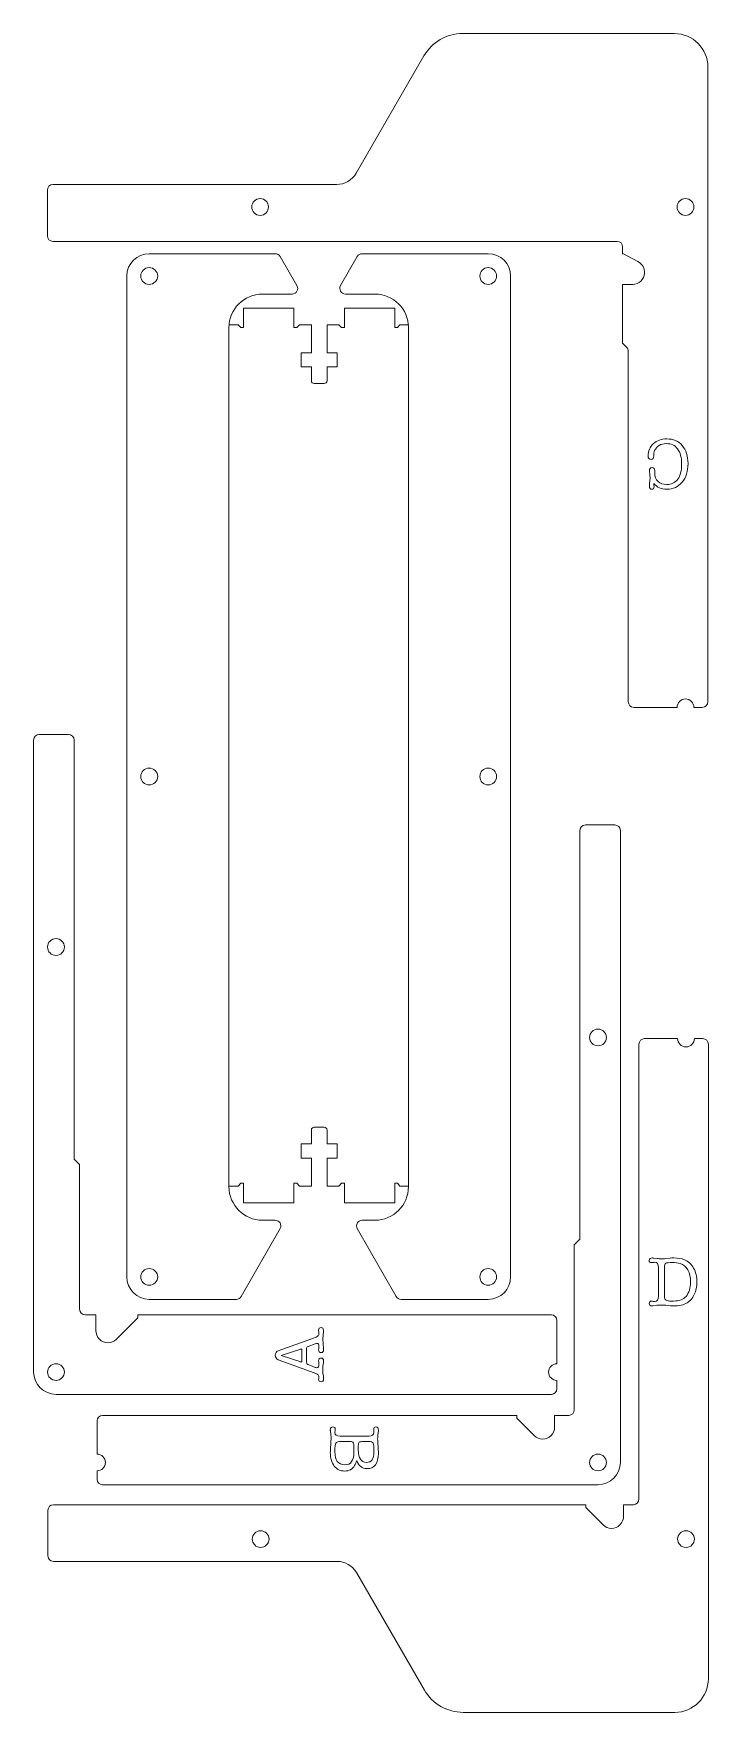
# Model space of a CAD drawing. Header units: inches. Extents: x -11.9 to 11.9, y -5.9 to 5.9.
# Drawn here: x -2.37 to 2.37, y -5.9 to 5.92 of the extents above; entities that cross this region are included whole.
import ezdxf

# ---------------------------------------------------------------- set-up
doc = ezdxf.new("R2010")
doc.units = ezdxf.units.IN
doc.header["$MEASUREMENT"] = 0
doc.layers.add('Artwork', color=7, linetype='Continuous')

msp = doc.modelspace()

# ---------------------------------------------------------------- linework, layer by layer
at = {"layer": 'Artwork', "lineweight": 5}
for points in [[(0.372, 5.763), (0.428, 5.861), (0.532, 5.921), (0.645, 5.921)], [(0.645, 5.921), (0.645, 5.921), (2.133, 5.921), (2.133, 5.921)], [(2.133, 5.921), (2.264, 5.921), (2.37, 5.815), (2.37, 5.685)], [(-0.105, 4.937), (-0.105, 4.937), (0.372, 5.763), (0.372, 5.763)], [(2.37, 5.685), (2.37, 5.685), (2.37, 1.216), (2.37, 1.216)], [(-2.276, 4.818), (-2.276, 4.84), (-2.259, 4.858), (-2.237, 4.858)], [(-2.237, 4.858), (-2.237, 4.858), (-0.242, 4.858), (-0.242, 4.858)], [(-0.242, 4.858), (-0.186, 4.858), (-0.134, 4.888), (-0.105, 4.937)], [(-2.276, 4.497), (-2.276, 4.497), (-2.276, 4.818), (-2.276, 4.818)], [(-2.237, 4.458), (-2.259, 4.458), (-2.276, 4.476), (-2.276, 4.497)], [(1.731, 4.458), (1.731, 4.458), (-2.237, 4.458), (-2.237, 4.458)], [(1.77, 4.419), (1.77, 4.44), (1.753, 4.458), (1.731, 4.458)], [(-1.56, 4.371), (-1.647, 4.371), (-1.717, 4.301), (-1.717, 4.214)], [(-0.673, 4.371), (-0.673, 4.371), (-1.56, 4.371), (-1.56, 4.371)], [(-0.639, 4.352), (-0.646, 4.364), (-0.659, 4.371), (-0.673, 4.371)], [(-0.521, 4.146), (-0.521, 4.146), (-0.639, 4.352), (-0.639, 4.352)], [(-0.214, 4.146), (-0.214, 4.146), (-0.096, 4.352), (-0.096, 4.352)], [(-0.096, 4.352), (-0.089, 4.364), (-0.076, 4.371), (-0.062, 4.371)], [(-0.062, 4.371), (-0.062, 4.371), (0.825, 4.371), (0.825, 4.371)], [(0.825, 4.371), (0.912, 4.371), (0.982, 4.301), (0.982, 4.214)], [(-1.717, 4.214), (-1.717, 4.214), (-1.717, -2.833), (-1.717, -2.833)], [(-0.555, 4.087), (-0.524, 4.087), (-0.505, 4.119), (-0.521, 4.146)], [(-0.18, 4.087), (-0.21, 4.087), (-0.229, 4.119), (-0.214, 4.146)], [(0.982, 4.214), (0.982, 4.214), (0.982, -2.833), (0.982, -2.833)], [(-0.999, 3.851), (-0.999, 3.981), (-0.893, 4.087), (-0.762, 4.087)], [(-0.762, 4.087), (-0.762, 4.087), (-0.555, 4.087), (-0.555, 4.087)], [(0.028, 4.087), (0.028, 4.087), (-0.18, 4.087), (-0.18, 4.087)], [(0.264, 3.851), (0.264, 3.981), (0.158, 4.087), (0.028, 4.087)], [(-0.999, -2.197), (-0.999, -2.197), (-0.999, 3.851), (-0.999, 3.851)], [(0.264, -2.197), (0.264, -2.197), (0.264, 3.851), (0.264, 3.851)], [(1.81, 3.684), (1.81, 3.694), (1.806, 3.704), (1.798, 3.712)], [(1.81, 1.216), (1.81, 1.216), (1.81, 3.684), (1.81, 3.684)], [(-0.419, 3.477), (-0.419, 3.466), (-0.411, 3.457), (-0.4, 3.457)], [(-0.4, 3.457), (-0.4, 3.457), (-0.329, 3.457), (-0.329, 3.457)], [(-0.329, 3.457), (-0.318, 3.457), (-0.309, 3.466), (-0.309, 3.477)], [(1.849, 1.177), (1.827, 1.177), (1.81, 1.194), (1.81, 1.216)], [(2.37, 1.216), (2.37, 1.194), (2.352, 1.177), (2.33, 1.177)], [(2.153, 1.177), (2.153, 1.177), (1.849, 1.177), (1.849, 1.177)], [(2.33, 1.177), (2.33, 1.177), (2.271, 1.177), (2.271, 1.177)], [(-2.373, 0.946), (-2.373, 0.968), (-2.355, 0.986), (-2.334, 0.986)], [(-2.373, -3.503), (-2.373, -3.503), (-2.373, 0.946), (-2.373, 0.946)], [(-2.334, 0.986), (-2.334, 0.986), (-2.128, 0.986), (-2.128, 0.986)], [(-2.128, 0.986), (-2.106, 0.986), (-2.088, 0.968), (-2.088, 0.946)], [(1.47, 0.31), (1.47, 0.332), (1.487, 0.349), (1.509, 0.349)], [(1.509, 0.349), (1.509, 0.349), (1.715, 0.349), (1.715, 0.349)], [(1.715, 0.349), (1.736, 0.349), (1.754, 0.332), (1.754, 0.31)], [(1.754, 0.31), (1.754, 0.31), (1.754, -4.139), (1.754, -4.139)], [(1.885, -1.195), (1.885, -1.173), (1.903, -1.155), (1.924, -1.155)], [(1.924, -1.155), (1.924, -1.155), (2.157, -1.155), (2.157, -1.155)], [(2.275, -1.155), (2.275, -1.155), (2.334, -1.155), (2.334, -1.155)], [(2.334, -1.155), (2.356, -1.155), (2.373, -1.173), (2.373, -1.195)], [(1.885, -4.397), (1.885, -4.397), (1.885, -1.195), (1.885, -1.195)], [(2.373, -1.195), (2.373, -1.195), (2.373, -5.663), (2.373, -5.663)], [(-0.4, -1.779), (-0.411, -1.779), (-0.419, -1.788), (-0.419, -1.799)], [(-0.329, -1.779), (-0.329, -1.779), (-0.4, -1.779), (-0.4, -1.779)], [(-0.309, -1.799), (-0.309, -1.788), (-0.318, -1.779), (-0.329, -1.779)], [(-0.762, -2.434), (-0.893, -2.434), (-0.999, -2.328), (-0.999, -2.197)], [(0.028, -2.434), (0.158, -2.434), (0.264, -2.328), (0.264, -2.197)], [(-0.673, -2.434), (-0.673, -2.434), (-0.762, -2.434), (-0.762, -2.434)], [(-0.639, -2.493), (-0.624, -2.466), (-0.643, -2.434), (-0.673, -2.434)], [(-0.096, -2.493), (-0.111, -2.466), (-0.092, -2.434), (-0.062, -2.434)], [(-0.062, -2.434), (-0.062, -2.434), (0.028, -2.434), (0.028, -2.434)], [(-0.913, -2.971), (-0.913, -2.971), (-0.639, -2.493), (-0.639, -2.493)], [(0.178, -2.971), (0.178, -2.971), (-0.096, -2.493), (-0.096, -2.493)], [(-1.717, -2.833), (-1.717, -2.92), (-1.647, -2.991), (-1.56, -2.991)], [(0.982, -2.833), (0.982, -2.92), (0.912, -2.991), (0.825, -2.991)], [(-2.049, -3.061), (-2.049, -3.083), (-2.031, -3.1), (-2.01, -3.1)], [(-1.56, -2.991), (-1.56, -2.991), (-0.947, -2.991), (-0.947, -2.991)], [(-0.947, -2.991), (-0.933, -2.991), (-0.92, -2.983), (-0.913, -2.971)], [(0.212, -2.991), (0.198, -2.991), (0.185, -2.983), (0.178, -2.971)], [(0.825, -2.991), (0.825, -2.991), (0.212, -2.991), (0.212, -2.991)], [(1.269, -3.1), (1.291, -3.1), (1.308, -3.118), (1.308, -3.14)], [(1.308, -3.14), (1.308, -3.14), (1.308, -3.444), (1.308, -3.444)], [(-2.215, -3.66), (-2.302, -3.66), (-2.373, -3.59), (-2.373, -3.503)], [(1.269, -3.66), (1.269, -3.66), (-2.215, -3.66), (-2.215, -3.66)], [(1.308, -3.621), (1.308, -3.642), (1.291, -3.66), (1.269, -3.66)], [(1.308, -3.562), (1.308, -3.562), (1.308, -3.621), (1.308, -3.621)], [(1.391, -3.808), (1.413, -3.808), (1.43, -3.79), (1.43, -3.769)], [(-1.927, -3.847), (-1.927, -3.826), (-1.909, -3.808), (-1.888, -3.808)], [(-1.927, -4.08), (-1.927, -4.08), (-1.927, -3.847), (-1.927, -3.847)], [(-1.927, -4.257), (-1.927, -4.257), (-1.927, -4.198), (-1.927, -4.198)], [(1.754, -4.139), (1.754, -4.226), (1.684, -4.296), (1.597, -4.296)], [(-1.888, -4.296), (-1.909, -4.296), (-1.927, -4.279), (-1.927, -4.257)], [(1.597, -4.296), (1.597, -4.296), (-1.888, -4.296), (-1.888, -4.296)], [(-2.272, -4.476), (-2.272, -4.454), (-2.255, -4.437), (-2.233, -4.437)], [(-2.272, -4.797), (-2.272, -4.797), (-2.272, -4.476), (-2.272, -4.476)], [(-2.233, -4.437), (-2.233, -4.437), (1.511, -4.437), (1.511, -4.437)], [(1.846, -4.437), (1.867, -4.437), (1.885, -4.419), (1.885, -4.397)], [(-2.233, -4.836), (-2.255, -4.836), (-2.272, -4.819), (-2.272, -4.797)], [(-0.238, -4.836), (-0.238, -4.836), (-2.233, -4.836), (-2.233, -4.836)], [(-0.102, -4.915), (-0.13, -4.866), (-0.182, -4.836), (-0.238, -4.836)], [(0.376, -5.742), (0.376, -5.742), (-0.102, -4.915), (-0.102, -4.915)], [(2.373, -5.663), (2.373, -5.793), (2.268, -5.899), (2.137, -5.899)], [(0.649, -5.899), (0.536, -5.899), (0.432, -5.839), (0.376, -5.742)], [(2.137, -5.899), (2.137, -5.899), (0.649, -5.899), (0.649, -5.899)]]:
    msp.add_open_spline(points, degree=3, dxfattribs=at)
for points, knots in [([(-0.721, 4.7), (-0.721, 4.733), (-0.747, 4.759), (-0.78, 4.759), (-0.78, 4.759), (-0.813, 4.759), (-0.839, 4.733), (-0.839, 4.7), (-0.839, 4.7), (-0.839, 4.668), (-0.813, 4.641), (-0.78, 4.641), (-0.78, 4.641), (-0.747, 4.641), (-0.721, 4.668), (-0.721, 4.7)], [0, 0, 0, 0, 0.25, 0.25, 0.25, 0.25, 0.5, 0.5, 0.5, 0.5, 0.75, 0.75, 0.75, 0.75, 1, 1, 1, 1]), ([(2.271, 4.7), (2.271, 4.733), (2.245, 4.759), (2.212, 4.759), (2.212, 4.759), (2.179, 4.759), (2.153, 4.733), (2.153, 4.7), (2.153, 4.7), (2.153, 4.668), (2.179, 4.641), (2.212, 4.641), (2.212, 4.641), (2.245, 4.641), (2.271, 4.668), (2.271, 4.7)], [0, 0, 0, 0, 0.25, 0.25, 0.25, 0.25, 0.5, 0.5, 0.5, 0.5, 0.75, 0.75, 0.75, 0.75, 1, 1, 1, 1]), ([(1.876, 4.316), (1.876, 4.316), (1.777, 4.371), (1.777, 4.371), (1.777, 4.371), (1.777, 4.371), (1.77, 4.371), (1.77, 4.371), (1.77, 4.371), (1.77, 4.371), (1.77, 4.419), (1.77, 4.419)], [0, 0, 0, 0, 0.333333, 0.333333, 0.333333, 0.333333, 0.666667, 0.666667, 0.666667, 0.666667, 1, 1, 1, 1]), ([(-1.619, 4.214), (-1.619, 4.181), (-1.592, 4.155), (-1.56, 4.155), (-1.56, 4.155), (-1.527, 4.155), (-1.5, 4.181), (-1.5, 4.214), (-1.5, 4.214), (-1.5, 4.246), (-1.527, 4.273), (-1.56, 4.273), (-1.56, 4.273), (-1.592, 4.273), (-1.619, 4.246), (-1.619, 4.214)], [0, 0, 0, 0, 0.25, 0.25, 0.25, 0.25, 0.5, 0.5, 0.5, 0.5, 0.75, 0.75, 0.75, 0.75, 1, 1, 1, 1]), ([(0.766, 4.214), (0.766, 4.181), (0.792, 4.155), (0.825, 4.155), (0.825, 4.155), (0.857, 4.155), (0.884, 4.181), (0.884, 4.214), (0.884, 4.214), (0.884, 4.246), (0.857, 4.273), (0.825, 4.273), (0.825, 4.273), (0.792, 4.273), (0.766, 4.246), (0.766, 4.214)], [0, 0, 0, 0, 0.25, 0.25, 0.25, 0.25, 0.5, 0.5, 0.5, 0.5, 0.75, 0.75, 0.75, 0.75, 1, 1, 1, 1]), ([(1.841, 4.155), (1.885, 4.155), (1.922, 4.189), (1.924, 4.233), (1.924, 4.233), (1.926, 4.27), (1.911, 4.295), (1.876, 4.316)], [0, 0, 0, 0, 0.5, 0.5, 0.5, 0.5, 1, 1, 1, 1]), ([(1.798, 3.712), (1.798, 3.712), (1.77, 3.74), (1.77, 3.74), (1.77, 3.74), (1.77, 3.74), (1.77, 4.155), (1.77, 4.155), (1.77, 4.155), (1.77, 4.155), (1.841, 4.155), (1.841, 4.155)], [0, 0, 0, 0, 0.333333, 0.333333, 0.333333, 0.333333, 0.666667, 0.666667, 0.666667, 0.666667, 1, 1, 1, 1]), ([(-0.994, 3.87), (-0.994, 3.87), (-0.935, 3.87), (-0.935, 3.87), (-0.935, 3.87), (-0.935, 3.87), (-0.915, 3.851), (-0.915, 3.851), (-0.915, 3.851), (-0.915, 3.851), (-0.896, 3.851), (-0.896, 3.851), (-0.896, 3.851), (-0.896, 3.851), (-0.896, 3.988), (-0.896, 3.988), (-0.896, 3.988), (-0.896, 3.988), (-0.542, 3.988), (-0.542, 3.988), (-0.542, 3.988), (-0.542, 3.988), (-0.542, 3.851), (-0.542, 3.851), (-0.542, 3.851), (-0.542, 3.851), (-0.522, 3.851), (-0.522, 3.851), (-0.522, 3.851), (-0.522, 3.851), (-0.502, 3.87), (-0.502, 3.87), (-0.502, 3.87), (-0.502, 3.87), (-0.419, 3.87), (-0.419, 3.87), (-0.419, 3.87), (-0.419, 3.87), (-0.419, 3.673), (-0.419, 3.673), (-0.419, 3.673), (-0.419, 3.673), (-0.49, 3.673), (-0.49, 3.673), (-0.49, 3.673), (-0.49, 3.673), (-0.49, 3.575), (-0.49, 3.575), (-0.49, 3.575), (-0.49, 3.575), (-0.419, 3.575), (-0.419, 3.575), (-0.419, 3.575), (-0.419, 3.575), (-0.419, 3.477), (-0.419, 3.477)], [0, 0, 0, 0, 0.071429, 0.071429, 0.071429, 0.071429, 0.142857, 0.142857, 0.142857, 0.142857, 0.214286, 0.214286, 0.214286, 0.214286, 0.285714, 0.285714, 0.285714, 0.285714, 0.357143, 0.357143, 0.357143, 0.357143, 0.428571, 0.428571, 0.428571, 0.428571, 0.5, 0.5, 0.5, 0.5, 0.571429, 0.571429, 0.571429, 0.571429, 0.642857, 0.642857, 0.642857, 0.642857, 0.714286, 0.714286, 0.714286, 0.714286, 0.785714, 0.785714, 0.785714, 0.785714, 0.857143, 0.857143, 0.857143, 0.857143, 0.928571, 0.928571, 0.928571, 0.928571, 1, 1, 1, 1]), ([(-0.309, 3.477), (-0.309, 3.477), (-0.309, 3.575), (-0.309, 3.575), (-0.309, 3.575), (-0.309, 3.575), (-0.238, 3.575), (-0.238, 3.575), (-0.238, 3.575), (-0.238, 3.575), (-0.238, 3.673), (-0.238, 3.673), (-0.238, 3.673), (-0.238, 3.673), (-0.309, 3.673), (-0.309, 3.673), (-0.309, 3.673), (-0.309, 3.673), (-0.309, 3.87), (-0.309, 3.87), (-0.309, 3.87), (-0.309, 3.87), (-0.227, 3.87), (-0.227, 3.87), (-0.227, 3.87), (-0.227, 3.87), (-0.207, 3.851), (-0.207, 3.851), (-0.207, 3.851), (-0.207, 3.851), (-0.187, 3.851), (-0.187, 3.851), (-0.187, 3.851), (-0.187, 3.851), (-0.187, 3.988), (-0.187, 3.988), (-0.187, 3.988), (-0.187, 3.988), (0.167, 3.988), (0.167, 3.988), (0.167, 3.988), (0.167, 3.988), (0.167, 3.851), (0.167, 3.851), (0.167, 3.851), (0.167, 3.851), (0.187, 3.851), (0.187, 3.851), (0.187, 3.851), (0.187, 3.851), (0.203, 3.87), (0.203, 3.87), (0.203, 3.87), (0.203, 3.87), (0.266, 3.87), (0.266, 3.87)], [0, 0, 0, 0, 0.071429, 0.071429, 0.071429, 0.071429, 0.142857, 0.142857, 0.142857, 0.142857, 0.214286, 0.214286, 0.214286, 0.214286, 0.285714, 0.285714, 0.285714, 0.285714, 0.357143, 0.357143, 0.357143, 0.357143, 0.428571, 0.428571, 0.428571, 0.428571, 0.5, 0.5, 0.5, 0.5, 0.571429, 0.571429, 0.571429, 0.571429, 0.642857, 0.642857, 0.642857, 0.642857, 0.714286, 0.714286, 0.714286, 0.714286, 0.785714, 0.785714, 0.785714, 0.785714, 0.857143, 0.857143, 0.857143, 0.857143, 0.928571, 0.928571, 0.928571, 0.928571, 1, 1, 1, 1]), ([(2.271, 1.177), (2.271, 1.209), (2.245, 1.236), (2.212, 1.236), (2.212, 1.236), (2.179, 1.236), (2.153, 1.209), (2.153, 1.177)], [0, 0, 0, 0, 0.5, 0.5, 0.5, 0.5, 1, 1, 1, 1]), ([(-2.088, 0.946), (-2.088, 0.946), (-2.088, -2.003), (-2.088, -2.003), (-2.088, -2.003), (-2.088, -2.003), (-2.049, -2.042), (-2.049, -2.042), (-2.049, -2.042), (-2.049, -2.042), (-2.049, -3.061), (-2.049, -3.061)], [0, 0, 0, 0, 0.333333, 0.333333, 0.333333, 0.333333, 0.666667, 0.666667, 0.666667, 0.666667, 1, 1, 1, 1]), ([(-1.619, 0.69), (-1.619, 0.658), (-1.592, 0.631), (-1.56, 0.631), (-1.56, 0.631), (-1.527, 0.631), (-1.5, 0.658), (-1.5, 0.69), (-1.5, 0.69), (-1.5, 0.723), (-1.527, 0.749), (-1.56, 0.749), (-1.56, 0.749), (-1.592, 0.749), (-1.619, 0.723), (-1.619, 0.69)], [0, 0, 0, 0, 0.25, 0.25, 0.25, 0.25, 0.5, 0.5, 0.5, 0.5, 0.75, 0.75, 0.75, 0.75, 1, 1, 1, 1]), ([(0.766, 0.69), (0.766, 0.658), (0.792, 0.631), (0.825, 0.631), (0.825, 0.631), (0.857, 0.631), (0.884, 0.658), (0.884, 0.69), (0.884, 0.69), (0.884, 0.723), (0.857, 0.749), (0.825, 0.749), (0.825, 0.749), (0.792, 0.749), (0.766, 0.723), (0.766, 0.69)], [0, 0, 0, 0, 0.25, 0.25, 0.25, 0.25, 0.5, 0.5, 0.5, 0.5, 0.75, 0.75, 0.75, 0.75, 1, 1, 1, 1]), ([(1.43, -3.769), (1.43, -3.769), (1.43, -2.607), (1.43, -2.607), (1.43, -2.607), (1.43, -2.607), (1.47, -2.568), (1.47, -2.568), (1.47, -2.568), (1.47, -2.568), (1.47, 0.31), (1.47, 0.31)], [0, 0, 0, 0, 0.333333, 0.333333, 0.333333, 0.333333, 0.666667, 0.666667, 0.666667, 0.666667, 1, 1, 1, 1]), ([(-2.215, -0.57), (-2.183, -0.57), (-2.156, -0.543), (-2.156, -0.51), (-2.156, -0.51), (-2.156, -0.478), (-2.183, -0.451), (-2.215, -0.451), (-2.215, -0.451), (-2.248, -0.451), (-2.275, -0.478), (-2.275, -0.51), (-2.275, -0.51), (-2.275, -0.543), (-2.248, -0.57), (-2.215, -0.57)], [0, 0, 0, 0, 0.25, 0.25, 0.25, 0.25, 0.5, 0.5, 0.5, 0.5, 0.75, 0.75, 0.75, 0.75, 1, 1, 1, 1]), ([(1.597, -1.088), (1.564, -1.088), (1.538, -1.114), (1.538, -1.147), (1.538, -1.147), (1.538, -1.179), (1.564, -1.206), (1.597, -1.206), (1.597, -1.206), (1.629, -1.206), (1.656, -1.179), (1.656, -1.147), (1.656, -1.147), (1.656, -1.114), (1.629, -1.088), (1.597, -1.088)], [0, 0, 0, 0, 0.25, 0.25, 0.25, 0.25, 0.5, 0.5, 0.5, 0.5, 0.75, 0.75, 0.75, 0.75, 1, 1, 1, 1]), ([(2.157, -1.155), (2.157, -1.188), (2.183, -1.214), (2.216, -1.214), (2.216, -1.214), (2.249, -1.214), (2.275, -1.188), (2.275, -1.155)], [0, 0, 0, 0, 0.5, 0.5, 0.5, 0.5, 1, 1, 1, 1]), ([(-0.419, -1.799), (-0.419, -1.799), (-0.419, -1.897), (-0.419, -1.897), (-0.419, -1.897), (-0.419, -1.897), (-0.49, -1.897), (-0.49, -1.897), (-0.49, -1.897), (-0.49, -1.897), (-0.49, -1.996), (-0.49, -1.996), (-0.49, -1.996), (-0.49, -1.996), (-0.419, -1.996), (-0.419, -1.996), (-0.419, -1.996), (-0.419, -1.996), (-0.419, -2.193), (-0.419, -2.193), (-0.419, -2.193), (-0.419, -2.193), (-0.502, -2.193), (-0.502, -2.193), (-0.502, -2.193), (-0.502, -2.193), (-0.522, -2.173), (-0.522, -2.173), (-0.522, -2.173), (-0.522, -2.173), (-0.542, -2.173), (-0.542, -2.173), (-0.542, -2.173), (-0.542, -2.173), (-0.542, -2.311), (-0.542, -2.311), (-0.542, -2.311), (-0.542, -2.311), (-0.896, -2.311), (-0.896, -2.311), (-0.896, -2.311), (-0.896, -2.311), (-0.896, -2.173), (-0.896, -2.173), (-0.896, -2.173), (-0.896, -2.173), (-0.915, -2.173), (-0.915, -2.173), (-0.915, -2.173), (-0.915, -2.173), (-0.935, -2.193), (-0.935, -2.193), (-0.935, -2.193), (-0.935, -2.193), (-0.994, -2.193), (-0.994, -2.193)], [0, 0, 0, 0, 0.071429, 0.071429, 0.071429, 0.071429, 0.142857, 0.142857, 0.142857, 0.142857, 0.214286, 0.214286, 0.214286, 0.214286, 0.285714, 0.285714, 0.285714, 0.285714, 0.357143, 0.357143, 0.357143, 0.357143, 0.428571, 0.428571, 0.428571, 0.428571, 0.5, 0.5, 0.5, 0.5, 0.571429, 0.571429, 0.571429, 0.571429, 0.642857, 0.642857, 0.642857, 0.642857, 0.714286, 0.714286, 0.714286, 0.714286, 0.785714, 0.785714, 0.785714, 0.785714, 0.857143, 0.857143, 0.857143, 0.857143, 0.928571, 0.928571, 0.928571, 0.928571, 1, 1, 1, 1]), ([(0.266, -2.193), (0.266, -2.193), (0.203, -2.193), (0.203, -2.193), (0.203, -2.193), (0.203, -2.193), (0.187, -2.173), (0.187, -2.173), (0.187, -2.173), (0.187, -2.173), (0.167, -2.173), (0.167, -2.173), (0.167, -2.173), (0.167, -2.173), (0.167, -2.311), (0.167, -2.311), (0.167, -2.311), (0.167, -2.311), (-0.187, -2.311), (-0.187, -2.311), (-0.187, -2.311), (-0.187, -2.311), (-0.187, -2.173), (-0.187, -2.173), (-0.187, -2.173), (-0.187, -2.173), (-0.207, -2.173), (-0.207, -2.173), (-0.207, -2.173), (-0.207, -2.173), (-0.227, -2.193), (-0.227, -2.193), (-0.227, -2.193), (-0.227, -2.193), (-0.309, -2.193), (-0.309, -2.193), (-0.309, -2.193), (-0.309, -2.193), (-0.309, -1.996), (-0.309, -1.996), (-0.309, -1.996), (-0.309, -1.996), (-0.238, -1.996), (-0.238, -1.996), (-0.238, -1.996), (-0.238, -1.996), (-0.238, -1.897), (-0.238, -1.897), (-0.238, -1.897), (-0.238, -1.897), (-0.309, -1.897), (-0.309, -1.897), (-0.309, -1.897), (-0.309, -1.897), (-0.309, -1.799), (-0.309, -1.799)], [0, 0, 0, 0, 0.071429, 0.071429, 0.071429, 0.071429, 0.142857, 0.142857, 0.142857, 0.142857, 0.214286, 0.214286, 0.214286, 0.214286, 0.285714, 0.285714, 0.285714, 0.285714, 0.357143, 0.357143, 0.357143, 0.357143, 0.428571, 0.428571, 0.428571, 0.428571, 0.5, 0.5, 0.5, 0.5, 0.571429, 0.571429, 0.571429, 0.571429, 0.642857, 0.642857, 0.642857, 0.642857, 0.714286, 0.714286, 0.714286, 0.714286, 0.785714, 0.785714, 0.785714, 0.785714, 0.857143, 0.857143, 0.857143, 0.857143, 0.928571, 0.928571, 0.928571, 0.928571, 1, 1, 1, 1]), ([(-1.619, -2.833), (-1.619, -2.866), (-1.592, -2.892), (-1.56, -2.892), (-1.56, -2.892), (-1.527, -2.892), (-1.5, -2.866), (-1.5, -2.833), (-1.5, -2.833), (-1.5, -2.801), (-1.527, -2.774), (-1.56, -2.774), (-1.56, -2.774), (-1.592, -2.774), (-1.619, -2.801), (-1.619, -2.833)], [0, 0, 0, 0, 0.25, 0.25, 0.25, 0.25, 0.5, 0.5, 0.5, 0.5, 0.75, 0.75, 0.75, 0.75, 1, 1, 1, 1]), ([(0.766, -2.833), (0.766, -2.866), (0.792, -2.892), (0.825, -2.892), (0.825, -2.892), (0.857, -2.892), (0.884, -2.866), (0.884, -2.833), (0.884, -2.833), (0.884, -2.801), (0.857, -2.774), (0.825, -2.774), (0.825, -2.774), (0.792, -2.774), (0.766, -2.801), (0.766, -2.833)], [0, 0, 0, 0, 0.25, 0.25, 0.25, 0.25, 0.5, 0.5, 0.5, 0.5, 0.75, 0.75, 0.75, 0.75, 1, 1, 1, 1]), ([(-2.01, -3.1), (-2.01, -3.1), (-1.935, -3.1), (-1.935, -3.1), (-1.935, -3.1), (-1.935, -3.1), (-1.935, -3.21), (-1.935, -3.21)], [0, 0, 0, 0, 0.5, 0.5, 0.5, 0.5, 1, 1, 1, 1]), ([(-1.792, -3.273), (-1.792, -3.273), (-1.64, -3.12), (-1.64, -3.12), (-1.64, -3.12), (-1.64, -3.12), (-1.64, -3.1), (-1.64, -3.1), (-1.64, -3.1), (-1.64, -3.1), (1.269, -3.1), (1.269, -3.1)], [0, 0, 0, 0, 0.333333, 0.333333, 0.333333, 0.333333, 0.666667, 0.666667, 0.666667, 0.666667, 1, 1, 1, 1]), ([(-1.935, -3.21), (-1.935, -3.257), (-1.896, -3.298), (-1.849, -3.297), (-1.849, -3.297), (-1.827, -3.297), (-1.807, -3.287), (-1.792, -3.273)], [0, 0, 0, 0, 0.5, 0.5, 0.5, 0.5, 1, 1, 1, 1]), ([(-2.215, -3.562), (-2.183, -3.562), (-2.156, -3.535), (-2.156, -3.503), (-2.156, -3.503), (-2.156, -3.47), (-2.183, -3.444), (-2.215, -3.444), (-2.215, -3.444), (-2.248, -3.444), (-2.275, -3.47), (-2.275, -3.503), (-2.275, -3.503), (-2.275, -3.535), (-2.248, -3.562), (-2.215, -3.562)], [0, 0, 0, 0, 0.25, 0.25, 0.25, 0.25, 0.5, 0.5, 0.5, 0.5, 0.75, 0.75, 0.75, 0.75, 1, 1, 1, 1]), ([(1.308, -3.444), (1.276, -3.444), (1.249, -3.47), (1.249, -3.503), (1.249, -3.503), (1.249, -3.535), (1.276, -3.562), (1.308, -3.562)], [0, 0, 0, 0, 0.5, 0.5, 0.5, 0.5, 1, 1, 1, 1]), ([(-1.888, -3.808), (-1.888, -3.808), (1.027, -3.808), (1.027, -3.808), (1.027, -3.808), (1.027, -3.808), (1.027, -3.828), (1.027, -3.828), (1.027, -3.828), (1.027, -3.828), (1.15, -3.951), (1.15, -3.951)], [0, 0, 0, 0, 0.333333, 0.333333, 0.333333, 0.333333, 0.666667, 0.666667, 0.666667, 0.666667, 1, 1, 1, 1]), ([(1.15, -3.951), (1.164, -3.966), (1.184, -3.975), (1.207, -3.975), (1.207, -3.975), (1.254, -3.977), (1.292, -3.935), (1.292, -3.888)], [0, 0, 0, 0, 0.5, 0.5, 0.5, 0.5, 1, 1, 1, 1]), ([(1.292, -3.888), (1.292, -3.888), (1.292, -3.808), (1.292, -3.808), (1.292, -3.808), (1.292, -3.808), (1.391, -3.808), (1.391, -3.808)], [0, 0, 0, 0, 0.5, 0.5, 0.5, 0.5, 1, 1, 1, 1]), ([(-1.927, -4.198), (-1.894, -4.198), (-1.868, -4.172), (-1.868, -4.139), (-1.868, -4.139), (-1.868, -4.106), (-1.894, -4.08), (-1.927, -4.08)], [0, 0, 0, 0, 0.5, 0.5, 0.5, 0.5, 1, 1, 1, 1]), ([(1.597, -4.08), (1.564, -4.08), (1.538, -4.106), (1.538, -4.139), (1.538, -4.139), (1.538, -4.172), (1.564, -4.198), (1.597, -4.198), (1.597, -4.198), (1.629, -4.198), (1.656, -4.172), (1.656, -4.139), (1.656, -4.139), (1.656, -4.106), (1.629, -4.08), (1.597, -4.08)], [0, 0, 0, 0, 0.25, 0.25, 0.25, 0.25, 0.5, 0.5, 0.5, 0.5, 0.75, 0.75, 0.75, 0.75, 1, 1, 1, 1]), ([(1.511, -4.437), (1.511, -4.437), (1.511, -4.456), (1.511, -4.456), (1.511, -4.456), (1.511, -4.456), (1.634, -4.579), (1.634, -4.579)], [0, 0, 0, 0, 0.5, 0.5, 0.5, 0.5, 1, 1, 1, 1]), ([(1.777, -4.517), (1.777, -4.517), (1.777, -4.437), (1.777, -4.437), (1.777, -4.437), (1.777, -4.437), (1.846, -4.437), (1.846, -4.437)], [0, 0, 0, 0, 0.5, 0.5, 0.5, 0.5, 1, 1, 1, 1]), ([(1.634, -4.579), (1.649, -4.594), (1.669, -4.603), (1.691, -4.604), (1.691, -4.604), (1.738, -4.605), (1.777, -4.564), (1.777, -4.517)], [0, 0, 0, 0, 0.5, 0.5, 0.5, 0.5, 1, 1, 1, 1]), ([(-0.835, -4.679), (-0.835, -4.711), (-0.809, -4.738), (-0.776, -4.738), (-0.776, -4.738), (-0.744, -4.738), (-0.717, -4.711), (-0.717, -4.679), (-0.717, -4.679), (-0.717, -4.646), (-0.744, -4.62), (-0.776, -4.62), (-0.776, -4.62), (-0.809, -4.62), (-0.835, -4.646), (-0.835, -4.679)], [0, 0, 0, 0, 0.25, 0.25, 0.25, 0.25, 0.5, 0.5, 0.5, 0.5, 0.75, 0.75, 0.75, 0.75, 1, 1, 1, 1]), ([(2.157, -4.679), (2.157, -4.711), (2.183, -4.738), (2.216, -4.738), (2.216, -4.738), (2.249, -4.738), (2.275, -4.711), (2.275, -4.679), (2.275, -4.679), (2.275, -4.646), (2.249, -4.62), (2.216, -4.62), (2.216, -4.62), (2.183, -4.62), (2.157, -4.646), (2.157, -4.679)], [0, 0, 0, 0, 0.25, 0.25, 0.25, 0.25, 0.5, 0.5, 0.5, 0.5, 0.75, 0.75, 0.75, 0.75, 1, 1, 1, 1])]:
    msp.add_open_spline(points, degree=3, knots=knots, dxfattribs=at)
at = {"layer": 'Artwork', "color": 22, "lineweight": 5}
for points, knots in [([(1.996, 2.826), (1.996, 2.802), (2.003, 2.783), (2.019, 2.768), (2.019, 2.768), (2.034, 2.753), (2.055, 2.746), (2.08, 2.746), (2.08, 2.746), (2.113, 2.746), (2.139, 2.759), (2.158, 2.784), (2.158, 2.784), (2.176, 2.809), (2.185, 2.844), (2.185, 2.889), (2.185, 2.889), (2.185, 2.935), (2.176, 2.971), (2.157, 2.996), (2.157, 2.996), (2.138, 3.022), (2.111, 3.034), (2.077, 3.034), (2.077, 3.034), (2.058, 3.034), (2.041, 3.03), (2.027, 3.021), (2.027, 3.021), (2.012, 3.012), (2.001, 3), (1.995, 2.985), (1.995, 2.985), (1.991, 2.975), (1.989, 2.962), (1.989, 2.946), (1.989, 2.946), (1.989, 2.931), (1.983, 2.923), (1.97, 2.923), (1.97, 2.923), (1.956, 2.923), (1.949, 2.931), (1.949, 2.946), (1.949, 2.946), (1.949, 2.982), (1.962, 3.011), (1.986, 3.033), (1.986, 3.033), (2.011, 3.056), (2.043, 3.067), (2.082, 3.067), (2.082, 3.067), (2.127, 3.067), (2.163, 3.052), (2.19, 3.02), (2.19, 3.02), (2.216, 2.988), (2.23, 2.946), (2.23, 2.893), (2.23, 2.893), (2.23, 2.839), (2.216, 2.795), (2.189, 2.762), (2.189, 2.762), (2.161, 2.729), (2.125, 2.712), (2.08, 2.712)], [0, 0, 0, 0, 0.058824, 0.058824, 0.058824, 0.058824, 0.117647, 0.117647, 0.117647, 0.117647, 0.176471, 0.176471, 0.176471, 0.176471, 0.235294, 0.235294, 0.235294, 0.235294, 0.294118, 0.294118, 0.294118, 0.294118, 0.352941, 0.352941, 0.352941, 0.352941, 0.411765, 0.411765, 0.411765, 0.411765, 0.470588, 0.470588, 0.470588, 0.470588, 0.529412, 0.529412, 0.529412, 0.529412, 0.588235, 0.588235, 0.588235, 0.588235, 0.647059, 0.647059, 0.647059, 0.647059, 0.705882, 0.705882, 0.705882, 0.705882, 0.764706, 0.764706, 0.764706, 0.764706, 0.823529, 0.823529, 0.823529, 0.823529, 0.882353, 0.882353, 0.882353, 0.882353, 0.941176, 0.941176, 0.941176, 0.941176, 1, 1, 1, 1]), ([(1.959, 2.843), (1.959, 2.858), (1.965, 2.865), (1.977, 2.865), (1.977, 2.865), (1.99, 2.865), (1.997, 2.858), (1.996, 2.844)], [0, 0, 0, 0, 0.5, 0.5, 0.5, 0.5, 1, 1, 1, 1]), ([(1.961, 2.819), (1.961, 2.819), (1.959, 2.838), (1.959, 2.838), (1.959, 2.838), (1.959, 2.838), (1.959, 2.843), (1.959, 2.843)], [0, 0, 0, 0, 0.5, 0.5, 0.5, 0.5, 1, 1, 1, 1]), ([(1.989, 2.749), (1.989, 2.747), (1.989, 2.745), (1.989, 2.743), (1.989, 2.743), (1.99, 2.741), (1.99, 2.74), (1.99, 2.74), (1.99, 2.74), (1.991, 2.732), (1.991, 2.729), (1.991, 2.729), (1.991, 2.729), (1.991, 2.718), (1.986, 2.712), (1.976, 2.712), (1.976, 2.712), (1.965, 2.712), (1.959, 2.719), (1.959, 2.733), (1.959, 2.733), (1.959, 2.736), (1.96, 2.744), (1.96, 2.757), (1.96, 2.757), (1.962, 2.774), (1.963, 2.785), (1.963, 2.791), (1.963, 2.791), (1.963, 2.8), (1.962, 2.81), (1.961, 2.819)], [0, 0, 0, 0, 0.125, 0.125, 0.125, 0.125, 0.25, 0.25, 0.25, 0.25, 0.375, 0.375, 0.375, 0.375, 0.5, 0.5, 0.5, 0.5, 0.625, 0.625, 0.625, 0.625, 0.75, 0.75, 0.75, 0.75, 0.875, 0.875, 0.875, 0.875, 1, 1, 1, 1]), ([(2.022, -2.768), (2.022, -2.743), (2.014, -2.73), (1.997, -2.73), (1.997, -2.73), (1.994, -2.73), (1.99, -2.731), (1.986, -2.731), (1.986, -2.731), (1.98, -2.732), (1.976, -2.732), (1.973, -2.732), (1.973, -2.732), (1.962, -2.732), (1.957, -2.727), (1.957, -2.717), (1.957, -2.717), (1.957, -2.705), (1.965, -2.699), (1.98, -2.699), (1.98, -2.699), (1.981, -2.699), (1.984, -2.7), (1.986, -2.7)], [0, 0, 0, 0, 0.166667, 0.166667, 0.166667, 0.166667, 0.333333, 0.333333, 0.333333, 0.333333, 0.5, 0.5, 0.5, 0.5, 0.666667, 0.666667, 0.666667, 0.666667, 0.833333, 0.833333, 0.833333, 0.833333, 1, 1, 1, 1]), ([(2.013, -2.703), (2.023, -2.705), (2.033, -2.705), (2.045, -2.705), (2.045, -2.705), (2.054, -2.705), (2.063, -2.705), (2.073, -2.704)], [0, 0, 0, 0, 0.5, 0.5, 0.5, 0.5, 1, 1, 1, 1]), ([(2.105, -2.7), (2.111, -2.7), (2.12, -2.699), (2.13, -2.699), (2.13, -2.699), (2.161, -2.699), (2.186, -2.704), (2.206, -2.712), (2.206, -2.712), (2.233, -2.724), (2.254, -2.743), (2.269, -2.771), (2.269, -2.771), (2.285, -2.799), (2.293, -2.832), (2.293, -2.869), (2.293, -2.869), (2.293, -2.902), (2.287, -2.931), (2.274, -2.957), (2.274, -2.957), (2.262, -2.983), (2.245, -3.003), (2.224, -3.015), (2.224, -3.015), (2.198, -3.03), (2.167, -3.037), (2.131, -3.037), (2.131, -3.037), (2.123, -3.037), (2.116, -3.037), (2.108, -3.036)], [0, 0, 0, 0, 0.125, 0.125, 0.125, 0.125, 0.25, 0.25, 0.25, 0.25, 0.375, 0.375, 0.375, 0.375, 0.5, 0.5, 0.5, 0.5, 0.625, 0.625, 0.625, 0.625, 0.75, 0.75, 0.75, 0.75, 0.875, 0.875, 0.875, 0.875, 1, 1, 1, 1]), ([(2.064, -2.973), (2.064, -2.989), (2.072, -2.998), (2.087, -3.001), (2.087, -3.001), (2.092, -3.003), (2.106, -3.003), (2.129, -3.003), (2.129, -3.003), (2.169, -3.003), (2.198, -2.993), (2.216, -2.971), (2.216, -2.971), (2.237, -2.945), (2.248, -2.911), (2.248, -2.868), (2.248, -2.868), (2.248, -2.835), (2.242, -2.807), (2.228, -2.784), (2.228, -2.784), (2.215, -2.76), (2.197, -2.745), (2.174, -2.739), (2.174, -2.739), (2.159, -2.735), (2.142, -2.732), (2.121, -2.732), (2.121, -2.732), (2.095, -2.732), (2.079, -2.734), (2.073, -2.737), (2.073, -2.737), (2.067, -2.74), (2.064, -2.748), (2.064, -2.762)], [0, 0, 0, 0, 0.111111, 0.111111, 0.111111, 0.111111, 0.222222, 0.222222, 0.222222, 0.222222, 0.333333, 0.333333, 0.333333, 0.333333, 0.444444, 0.444444, 0.444444, 0.444444, 0.555556, 0.555556, 0.555556, 0.555556, 0.666667, 0.666667, 0.666667, 0.666667, 0.777778, 0.777778, 0.777778, 0.777778, 0.888889, 0.888889, 0.888889, 0.888889, 1, 1, 1, 1]), ([(1.986, -3.037), (1.986, -3.037), (1.984, -3.037), (1.983, -3.037), (1.983, -3.037), (1.981, -3.037), (1.98, -3.037), (1.979, -3.037), (1.979, -3.037), (1.964, -3.037), (1.957, -3.032), (1.957, -3.02), (1.957, -3.02), (1.957, -3.015), (1.959, -3.011), (1.962, -3.008), (1.962, -3.008), (1.965, -3.005), (1.968, -3.003), (1.973, -3.003), (1.973, -3.003), (1.976, -3.003), (1.981, -3.004), (1.986, -3.005), (1.986, -3.005), (1.989, -3.006), (1.992, -3.006), (1.997, -3.006), (1.997, -3.006), (2.014, -3.006), (2.022, -2.993), (2.022, -2.968)], [0, 0, 0, 0, 0.125, 0.125, 0.125, 0.125, 0.25, 0.25, 0.25, 0.25, 0.375, 0.375, 0.375, 0.375, 0.5, 0.5, 0.5, 0.5, 0.625, 0.625, 0.625, 0.625, 0.75, 0.75, 0.75, 0.75, 0.875, 0.875, 0.875, 0.875, 1, 1, 1, 1]), ([(2.074, -3.033), (2.062, -3.032), (2.05, -3.032), (2.037, -3.032), (2.037, -3.032), (2.026, -3.032), (2.017, -3.032), (2.01, -3.033)], [0, 0, 0, 0, 0.5, 0.5, 0.5, 0.5, 1, 1, 1, 1]), ([(-0.368, -3.209), (-0.368, -3.196), (-0.362, -3.19), (-0.351, -3.19), (-0.351, -3.19), (-0.34, -3.19), (-0.334, -3.196), (-0.334, -3.209), (-0.334, -3.209), (-0.334, -3.212), (-0.334, -3.217), (-0.335, -3.223), (-0.335, -3.223), (-0.337, -3.244), (-0.338, -3.26), (-0.338, -3.27), (-0.338, -3.27), (-0.338, -3.283), (-0.337, -3.303), (-0.335, -3.33), (-0.335, -3.33), (-0.334, -3.337), (-0.334, -3.343), (-0.334, -3.346), (-0.334, -3.346), (-0.334, -3.36), (-0.339, -3.366), (-0.351, -3.366), (-0.351, -3.366), (-0.362, -3.366), (-0.368, -3.359), (-0.368, -3.344), (-0.368, -3.344), (-0.368, -3.341), (-0.367, -3.337), (-0.367, -3.331), (-0.367, -3.331), (-0.366, -3.325), (-0.366, -3.321), (-0.366, -3.318), (-0.366, -3.318), (-0.366, -3.307), (-0.37, -3.301), (-0.379, -3.301), (-0.379, -3.301), (-0.381, -3.301), (-0.385, -3.303), (-0.392, -3.305)], [0, 0, 0, 0, 0.083333, 0.083333, 0.083333, 0.083333, 0.166667, 0.166667, 0.166667, 0.166667, 0.25, 0.25, 0.25, 0.25, 0.333333, 0.333333, 0.333333, 0.333333, 0.416667, 0.416667, 0.416667, 0.416667, 0.5, 0.5, 0.5, 0.5, 0.583333, 0.583333, 0.583333, 0.583333, 0.666667, 0.666667, 0.666667, 0.666667, 0.75, 0.75, 0.75, 0.75, 0.833333, 0.833333, 0.833333, 0.833333, 0.916667, 0.916667, 0.916667, 0.916667, 1, 1, 1, 1]), ([(-0.404, -3.264), (-0.389, -3.259), (-0.378, -3.253), (-0.373, -3.249), (-0.373, -3.249), (-0.368, -3.244), (-0.366, -3.237), (-0.366, -3.229), (-0.366, -3.229), (-0.366, -3.226), (-0.366, -3.224), (-0.366, -3.223)], [0, 0, 0, 0, 0.333333, 0.333333, 0.333333, 0.333333, 0.666667, 0.666667, 0.666667, 0.666667, 1, 1, 1, 1]), ([(-0.652, -3.416), (-0.666, -3.41), (-0.673, -3.4), (-0.673, -3.384), (-0.673, -3.384), (-0.673, -3.369), (-0.666, -3.359), (-0.652, -3.354)], [0, 0, 0, 0, 0.5, 0.5, 0.5, 0.5, 1, 1, 1, 1]), ([(-0.494, -3.341), (-0.494, -3.341), (-0.632, -3.386), (-0.632, -3.386), (-0.632, -3.386), (-0.632, -3.386), (-0.494, -3.432), (-0.494, -3.432)], [0, 0, 0, 0, 0.5, 0.5, 0.5, 0.5, 1, 1, 1, 1]), ([(-0.486, -3.346), (-0.486, -3.342), (-0.488, -3.34), (-0.49, -3.34), (-0.49, -3.34), (-0.491, -3.34), (-0.492, -3.341), (-0.494, -3.341)], [0, 0, 0, 0, 0.5, 0.5, 0.5, 0.5, 1, 1, 1, 1]), ([(-0.494, -3.432), (-0.492, -3.433), (-0.491, -3.433), (-0.491, -3.433), (-0.491, -3.433), (-0.488, -3.433), (-0.486, -3.431), (-0.486, -3.426)], [0, 0, 0, 0, 0.5, 0.5, 0.5, 0.5, 1, 1, 1, 1]), ([(-0.441, -3.323), (-0.447, -3.325), (-0.45, -3.327), (-0.451, -3.329), (-0.451, -3.329), (-0.453, -3.332), (-0.453, -3.336), (-0.453, -3.343)], [0, 0, 0, 0, 0.5, 0.5, 0.5, 0.5, 1, 1, 1, 1]), ([(-0.392, -3.47), (-0.389, -3.471), (-0.385, -3.472), (-0.382, -3.472), (-0.382, -3.472), (-0.371, -3.472), (-0.366, -3.465), (-0.366, -3.452), (-0.366, -3.452), (-0.366, -3.449), (-0.366, -3.444), (-0.367, -3.438), (-0.367, -3.438), (-0.367, -3.432), (-0.368, -3.427), (-0.368, -3.424), (-0.368, -3.424), (-0.368, -3.411), (-0.362, -3.404), (-0.35, -3.404), (-0.35, -3.404), (-0.339, -3.404), (-0.334, -3.411), (-0.334, -3.426), (-0.334, -3.426), (-0.334, -3.429), (-0.334, -3.433), (-0.335, -3.437)], [0, 0, 0, 0, 0.142857, 0.142857, 0.142857, 0.142857, 0.285714, 0.285714, 0.285714, 0.285714, 0.428571, 0.428571, 0.428571, 0.428571, 0.571429, 0.571429, 0.571429, 0.571429, 0.714286, 0.714286, 0.714286, 0.714286, 0.857143, 0.857143, 0.857143, 0.857143, 1, 1, 1, 1]), ([(-0.453, -3.432), (-0.453, -3.438), (-0.452, -3.443), (-0.45, -3.445), (-0.45, -3.445), (-0.447, -3.448), (-0.441, -3.451), (-0.431, -3.455)], [0, 0, 0, 0, 0.5, 0.5, 0.5, 0.5, 1, 1, 1, 1]), ([(-0.366, -3.539), (-0.366, -3.53), (-0.369, -3.523), (-0.376, -3.519), (-0.376, -3.519), (-0.379, -3.517), (-0.387, -3.513), (-0.4, -3.509)], [0, 0, 0, 0, 0.5, 0.5, 0.5, 0.5, 1, 1, 1, 1]), ([(-0.335, -3.531), (-0.334, -3.54), (-0.334, -3.547), (-0.334, -3.551), (-0.334, -3.551), (-0.334, -3.564), (-0.339, -3.571), (-0.35, -3.571), (-0.35, -3.571), (-0.362, -3.571), (-0.368, -3.564), (-0.368, -3.552), (-0.368, -3.552), (-0.368, -3.549), (-0.367, -3.547), (-0.366, -3.546)], [0, 0, 0, 0, 0.25, 0.25, 0.25, 0.25, 0.5, 0.5, 0.5, 0.5, 0.75, 0.75, 0.75, 0.75, 1, 1, 1, 1]), ([(-0.338, -3.462), (-0.338, -3.467), (-0.338, -3.475), (-0.338, -3.485), (-0.338, -3.485), (-0.338, -3.497), (-0.338, -3.505), (-0.338, -3.51)], [0, 0, 0, 0, 0.5, 0.5, 0.5, 0.5, 1, 1, 1, 1]), ([(-0.285, -3.918), (-0.285, -3.917), (-0.285, -3.916), (-0.286, -3.914), (-0.286, -3.914), (-0.286, -3.913), (-0.286, -3.911), (-0.286, -3.911), (-0.286, -3.911), (-0.285, -3.896), (-0.279, -3.889), (-0.268, -3.889), (-0.268, -3.889), (-0.257, -3.889), (-0.252, -3.894), (-0.252, -3.905), (-0.252, -3.905), (-0.252, -3.907), (-0.252, -3.912), (-0.253, -3.918), (-0.253, -3.918), (-0.254, -3.923), (-0.254, -3.926), (-0.254, -3.929), (-0.254, -3.929), (-0.254, -3.946), (-0.242, -3.954), (-0.217, -3.954)], [0, 0, 0, 0, 0.142857, 0.142857, 0.142857, 0.142857, 0.285714, 0.285714, 0.285714, 0.285714, 0.428571, 0.428571, 0.428571, 0.428571, 0.571429, 0.571429, 0.571429, 0.571429, 0.714286, 0.714286, 0.714286, 0.714286, 0.857143, 0.857143, 0.857143, 0.857143, 1, 1, 1, 1]), ([(-0.016, -3.954), (0.009, -3.954), (0.021, -3.946), (0.021, -3.929), (0.021, -3.929), (0.021, -3.926), (0.021, -3.922), (0.02, -3.918), (0.02, -3.918), (0.019, -3.912), (0.019, -3.908), (0.019, -3.905), (0.019, -3.905), (0.019, -3.894), (0.024, -3.889), (0.035, -3.889), (0.035, -3.889), (0.047, -3.889), (0.052, -3.897), (0.052, -3.912)], [0, 0, 0, 0, 0.2, 0.2, 0.2, 0.2, 0.4, 0.4, 0.4, 0.4, 0.6, 0.6, 0.6, 0.6, 0.8, 0.8, 0.8, 0.8, 1, 1, 1, 1]), ([(-0.028, -4.183), (-0.062, -4.183), (-0.086, -4.164), (-0.1, -4.125), (-0.1, -4.125), (-0.104, -4.139), (-0.109, -4.151), (-0.115, -4.16), (-0.115, -4.16), (-0.13, -4.187), (-0.154, -4.2), (-0.185, -4.2), (-0.185, -4.2), (-0.216, -4.2), (-0.24, -4.188), (-0.258, -4.165), (-0.258, -4.165), (-0.276, -4.141), (-0.286, -4.109), (-0.286, -4.07), (-0.286, -4.07), (-0.286, -4.055), (-0.285, -4.037), (-0.283, -4.015), (-0.283, -4.015), (-0.281, -3.993), (-0.281, -3.977), (-0.281, -3.967), (-0.281, -3.967), (-0.281, -3.958), (-0.281, -3.949), (-0.282, -3.941)], [0, 0, 0, 0, 0.125, 0.125, 0.125, 0.125, 0.25, 0.25, 0.25, 0.25, 0.375, 0.375, 0.375, 0.375, 0.5, 0.5, 0.5, 0.5, 0.625, 0.625, 0.625, 0.625, 0.75, 0.75, 0.75, 0.75, 0.875, 0.875, 0.875, 0.875, 1, 1, 1, 1]), ([(-0.207, -3.992), (-0.228, -3.992), (-0.242, -3.995), (-0.247, -4.003), (-0.247, -4.003), (-0.252, -4.01), (-0.254, -4.03), (-0.254, -4.063), (-0.254, -4.063), (-0.254, -4.125), (-0.231, -4.156), (-0.184, -4.156), (-0.184, -4.156), (-0.141, -4.156), (-0.12, -4.126), (-0.12, -4.066)], [0, 0, 0, 0, 0.25, 0.25, 0.25, 0.25, 0.5, 0.5, 0.5, 0.5, 0.75, 0.75, 0.75, 0.75, 1, 1, 1, 1]), ([(-0.12, -4.025), (-0.12, -4.007), (-0.124, -3.996), (-0.132, -3.994), (-0.132, -3.994), (-0.136, -3.992), (-0.142, -3.992), (-0.151, -3.992)], [0, 0, 0, 0, 0.5, 0.5, 0.5, 0.5, 1, 1, 1, 1]), ([(-0.05, -3.992), (-0.067, -3.992), (-0.078, -3.993), (-0.082, -3.997), (-0.082, -3.997), (-0.086, -4), (-0.089, -4.008), (-0.089, -4.023)], [0, 0, 0, 0, 0.5, 0.5, 0.5, 0.5, 1, 1, 1, 1]), ([(-0.089, -4.051), (-0.089, -4.11), (-0.069, -4.139), (-0.031, -4.139), (-0.031, -4.139), (0.004, -4.139), (0.021, -4.115), (0.021, -4.066), (0.021, -4.066), (0.021, -4.032), (0.019, -4.011), (0.015, -4.004), (0.015, -4.004), (0.011, -3.996), (-0.001, -3.992), (-0.019, -3.992)], [0, 0, 0, 0, 0.25, 0.25, 0.25, 0.25, 0.5, 0.5, 0.5, 0.5, 0.75, 0.75, 0.75, 0.75, 1, 1, 1, 1]), ([(0.049, -3.943), (0.048, -3.95), (0.047, -3.96), (0.047, -3.972), (0.047, -3.972), (0.047, -3.984), (0.048, -4.002), (0.05, -4.026), (0.05, -4.026), (0.052, -4.041), (0.052, -4.058), (0.052, -4.076), (0.052, -4.076), (0.052, -4.11), (0.045, -4.136), (0.031, -4.155), (0.031, -4.155), (0.017, -4.174), (-0.003, -4.183), (-0.028, -4.183)], [0, 0, 0, 0, 0.2, 0.2, 0.2, 0.2, 0.4, 0.4, 0.4, 0.4, 0.6, 0.6, 0.6, 0.6, 0.8, 0.8, 0.8, 0.8, 1, 1, 1, 1]), ([(0.052, -3.912), (0.052, -3.912), (0.052, -3.919), (0.052, -3.919), (0.052, -3.919), (0.052, -3.919), (0.049, -3.943), (0.049, -3.943)], [0, 0, 0, 0, 0.5, 0.5, 0.5, 0.5, 1, 1, 1, 1])]:
    msp.add_open_spline(points, degree=3, knots=knots, dxfattribs=at)
for points in [[(1.996, 2.844), (1.996, 2.844), (1.996, 2.826), (1.996, 2.826)], [(2.08, 2.712), (2.043, 2.712), (2.013, 2.726), (1.989, 2.754)], [(1.989, 2.754), (1.989, 2.754), (1.989, 2.749), (1.989, 2.749)], [(1.986, -2.7), (1.986, -2.7), (2.013, -2.703), (2.013, -2.703)], [(2.073, -2.704), (2.073, -2.704), (2.105, -2.7), (2.105, -2.7)], [(2.022, -2.968), (2.022, -2.968), (2.022, -2.768), (2.022, -2.768)], [(2.064, -2.762), (2.064, -2.762), (2.064, -2.973), (2.064, -2.973)], [(2.01, -3.033), (2.01, -3.033), (1.986, -3.037), (1.986, -3.037)], [(2.108, -3.036), (2.108, -3.036), (2.074, -3.033), (2.074, -3.033)], [(-0.652, -3.354), (-0.652, -3.354), (-0.404, -3.264), (-0.404, -3.264)], [(-0.392, -3.305), (-0.392, -3.305), (-0.441, -3.323), (-0.441, -3.323)], [(-0.366, -3.223), (-0.366, -3.223), (-0.368, -3.209), (-0.368, -3.209)], [(-0.4, -3.509), (-0.4, -3.509), (-0.652, -3.416), (-0.652, -3.416)], [(-0.486, -3.426), (-0.486, -3.426), (-0.486, -3.346), (-0.486, -3.346)], [(-0.453, -3.343), (-0.453, -3.343), (-0.453, -3.432), (-0.453, -3.432)], [(-0.431, -3.455), (-0.431, -3.455), (-0.392, -3.47), (-0.392, -3.47)], [(-0.366, -3.546), (-0.366, -3.546), (-0.366, -3.539), (-0.366, -3.539)], [(-0.335, -3.437), (-0.335, -3.437), (-0.338, -3.462), (-0.338, -3.462)], [(-0.338, -3.51), (-0.338, -3.51), (-0.335, -3.531), (-0.335, -3.531)], [(-0.282, -3.941), (-0.282, -3.941), (-0.285, -3.918), (-0.285, -3.918)], [(-0.217, -3.954), (-0.217, -3.954), (-0.016, -3.954), (-0.016, -3.954)], [(-0.151, -3.992), (-0.151, -3.992), (-0.207, -3.992), (-0.207, -3.992)], [(-0.019, -3.992), (-0.019, -3.992), (-0.05, -3.992), (-0.05, -3.992)], [(-0.12, -4.066), (-0.12, -4.066), (-0.12, -4.025), (-0.12, -4.025)], [(-0.089, -4.023), (-0.089, -4.023), (-0.089, -4.051), (-0.089, -4.051)]]:
    msp.add_open_spline(points, degree=3, dxfattribs=at)

doc.saveas('drawing.dxf')
